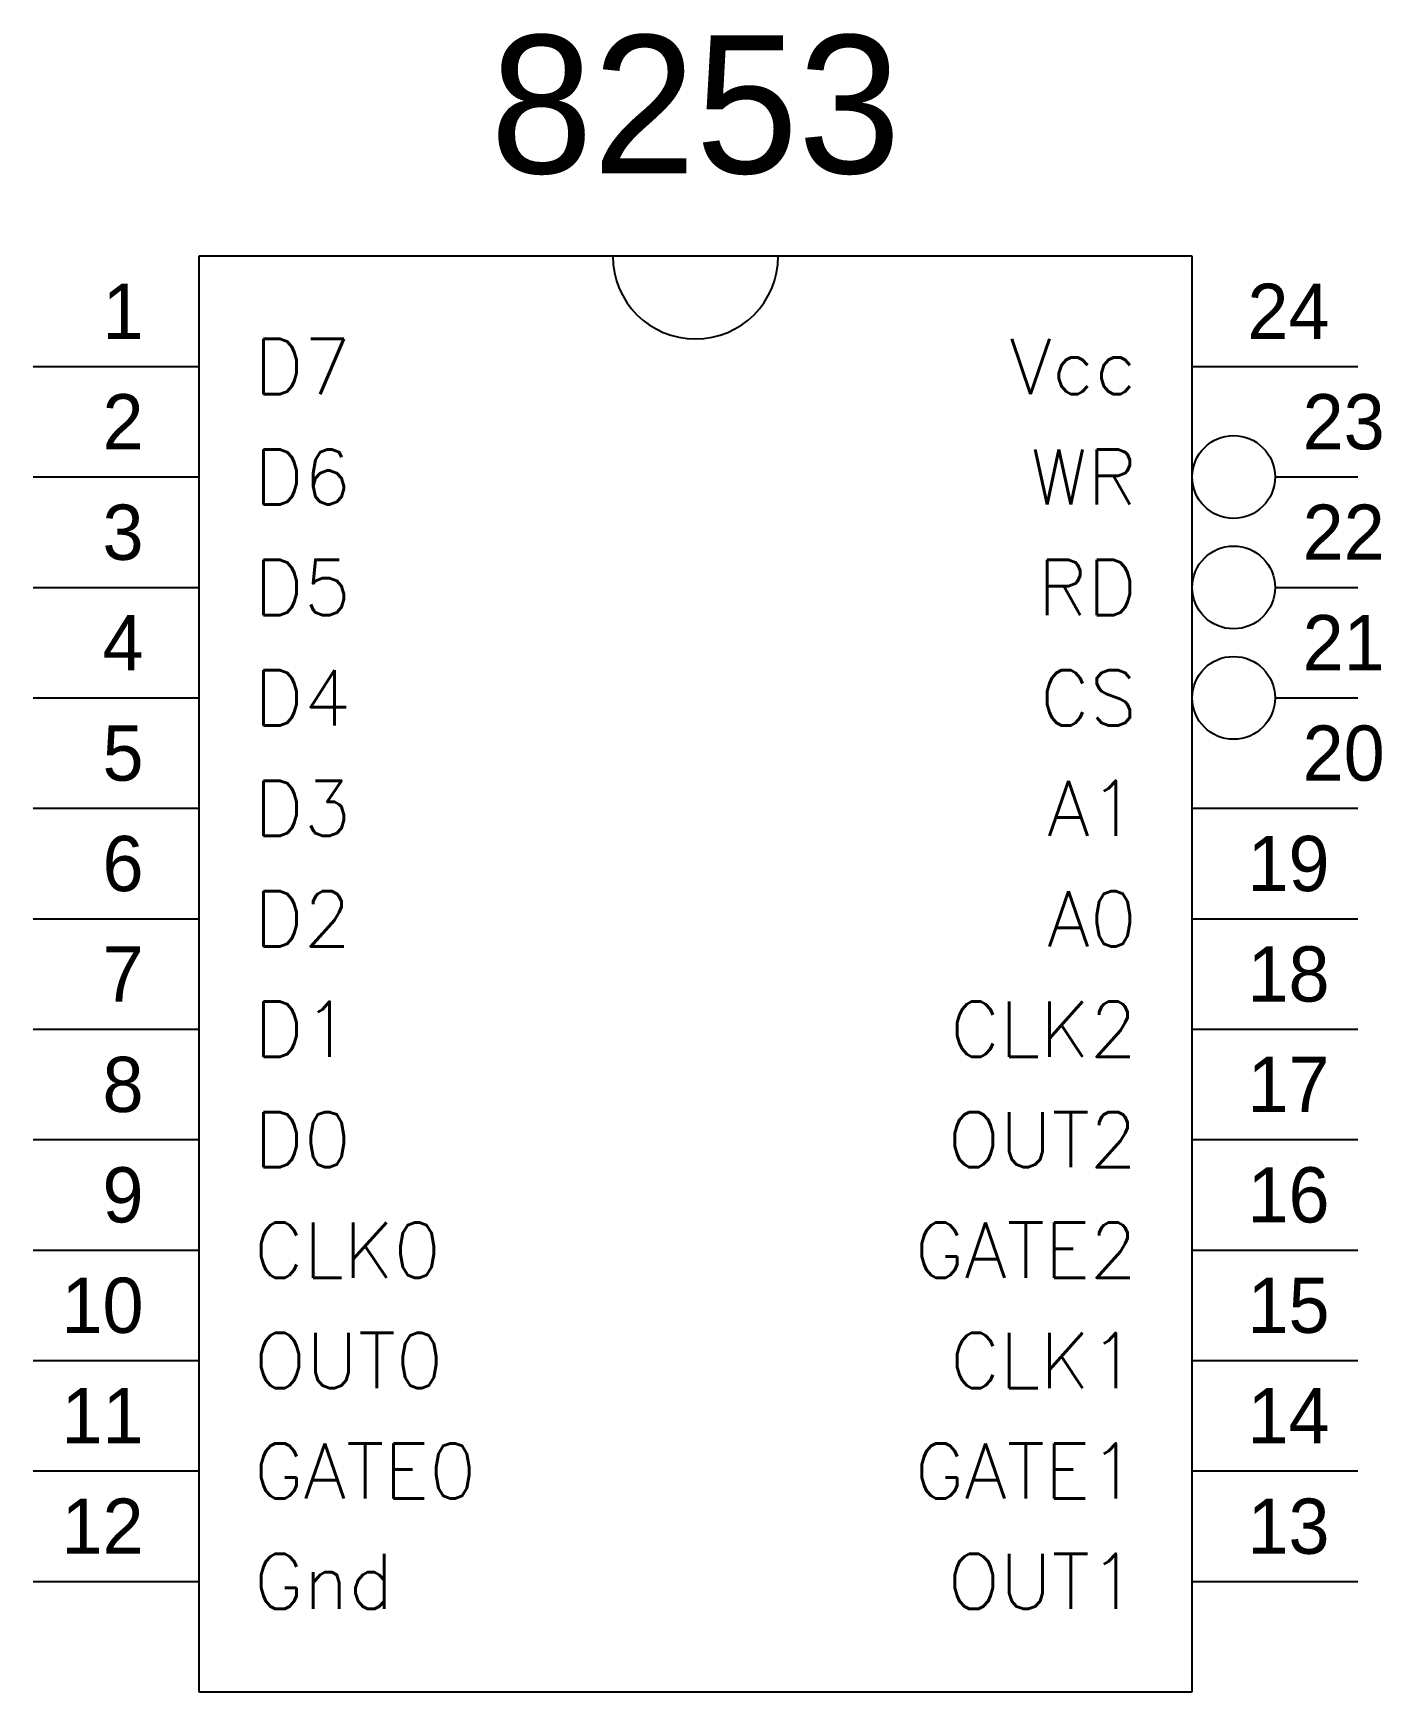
# Model space of a CAD drawing. Extents: x 3.3 to 5.74, y 2 to 5.
import ezdxf
from ezdxf.enums import TextEntityAlignment as Align

# ---------------------------------------------------------------- set-up
doc = ezdxf.new("R2010")
doc.units = 0
doc.header["$MEASUREMENT"] = 0
doc.layers.get('0').update_dxf_attribs({"linetype": 'CONTINUOUS'})
doc.styles.add('ROMANS', font='romans')

msp = doc.modelspace()

# ---------------------------------------------------------------- linework, layer by layer
for p, q in [((3.6, 4.6), (3.6, 2)), ((5.4, 4.6), (3.6, 4.6)), ((5.4, 2), (5.4, 4.6)), ((3.3, 4.4), (3.6, 4.4)), ((5.4, 4.4), (5.7, 4.4)), ((3.3, 4.2), (3.6, 4.2)), ((5.55, 4.2), (5.7, 4.2)), ((3.3, 4), (3.6, 4)), ((5.55, 4), (5.7, 4)), ((3.3, 3.8), (3.6, 3.8)), ((5.55, 3.8), (5.7, 3.8)), ((3.3, 3.6), (3.6, 3.6)), ((5.4, 3.6), (5.7, 3.6)), ((3.3, 3.4), (3.6, 3.4)), ((5.4, 3.4), (5.7, 3.4)), ((3.3, 3.2), (3.6, 3.2)), ((5.4, 3.2), (5.7, 3.2)), ((3.3, 3), (3.6, 3)), ((5.4, 3), (5.7, 3)), ((3.3, 2.8), (3.6, 2.8)), ((5.4, 2.8), (5.7, 2.8)), ((3.3, 2.6), (3.6, 2.6)), ((5.4, 2.6), (5.7, 2.6)), ((3.3, 2.4), (3.6, 2.4)), ((5.4, 2.4), (5.7, 2.4)), ((3.3, 2.2), (3.6, 2.2)), ((5.4, 2.2), (5.7, 2.2)), ((3.6, 2), (5.4, 2))]:
    msp.add_line(p, q)
for centre in [(5.475, 4.2), (5.475, 4), (5.475, 3.8)]:
    msp.add_circle(centre, 0.075)
msp.add_arc((4.5, 4.6), 0.15, 180, 0)

# ---------------------------------------------------------------- texts
msp.add_text('8253', height=0.25).set_placement((4.5, 4.75), align=Align.CENTER)
for s, p in [('1', (3.5, 4.45)), ('2', (3.5, 4.25)), ('3', (3.5, 4.05)), ('4', (3.5, 3.85)), ('5', (3.5, 3.65)), ('6', (3.5, 3.45)), ('7', (3.5, 3.25)), ('8', (3.5, 3.05)), ('9', (3.5, 2.85)), ('10', (3.5, 2.65)), ('11', (3.5, 2.45)), ('12', (3.5, 2.25))]:
    msp.add_text(s, height=0.1).set_placement(p, align=Align.RIGHT)
for s, p in [('24', (5.5, 4.45)), ('23', (5.6, 4.25)), ('22', (5.6, 4.05)), ('21', (5.6, 3.85)), ('20', (5.6, 3.65)), ('19', (5.5, 3.45)), ('18', (5.5, 3.25)), ('17', (5.5, 3.05)), ('16', (5.5, 2.85)), ('15', (5.5, 2.65)), ('14', (5.5, 2.45)), ('13', (5.5, 2.25))]:
    msp.add_text(s, height=0.1).set_placement(p)
at = {"style": 'ROMANS'}
for s, p in [('D7', (3.7, 4.35)), ('D6', (3.7, 4.15)), ('D5', (3.7, 3.95)), ('D4', (3.7, 3.75)), ('D3', (3.7, 3.55)), ('D2', (3.7, 3.35)), ('D1', (3.7, 3.15)), ('D0', (3.7, 2.95)), ('CLK0', (3.7, 2.75)), ('OUT0', (3.7, 2.55)), ('GATE0', (3.7, 2.35)), ('Gnd', (3.7, 2.15))]:
    msp.add_text(s, height=0.1, dxfattribs=at).set_placement(p)
for s, p in [('Vcc', (5.3, 4.35)), ('WR', (5.3, 4.15)), ('RD', (5.3, 3.95)), ('CS', (5.3, 3.75)), ('A1', (5.3, 3.55)), ('A0', (5.3, 3.35)), ('CLK2', (5.3, 3.15)), ('OUT2', (5.3, 2.95)), ('GATE2', (5.3, 2.75)), ('CLK1', (5.3, 2.55)), ('GATE1', (5.3, 2.35)), ('OUT1', (5.3, 2.15))]:
    msp.add_text(s, height=0.1, dxfattribs=at).set_placement(p, align=Align.RIGHT)

doc.saveas('drawing.dxf')
